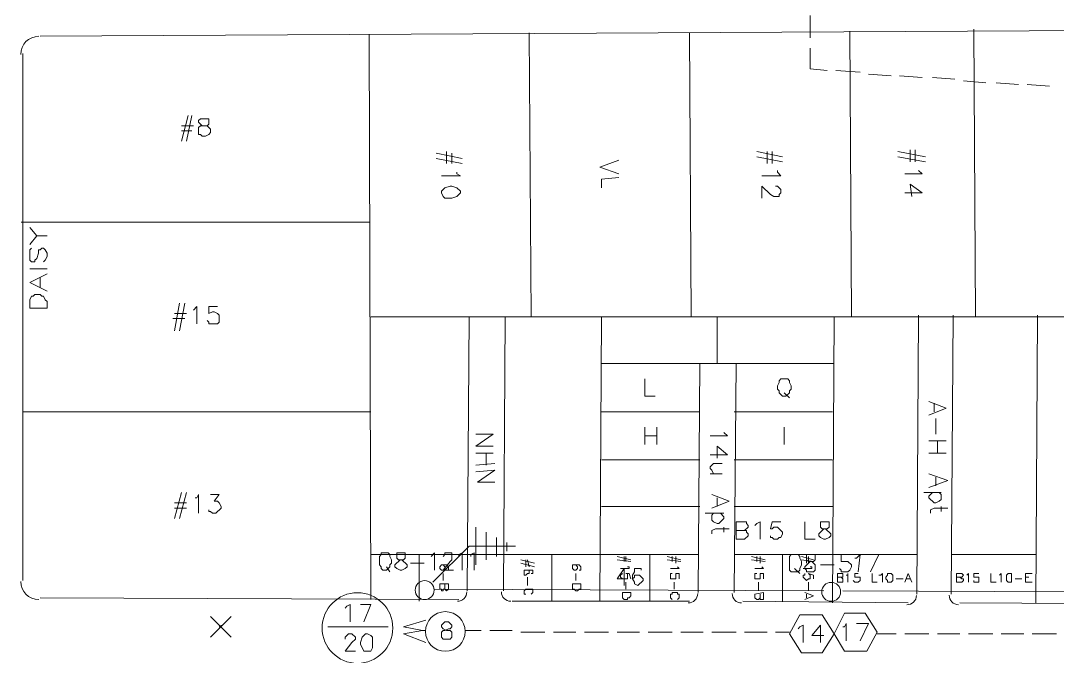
# Model space of a CAD drawing. Header units: millimetres. Extents: x 5.9 to 40.1, y 2 to 30.5.
# Drawn here: x 15.56 to 18.344, y 20.189 to 21.896 of the extents above; entities that cross this region are included whole.
import ezdxf

# ---------------------------------------------------------------- set-up
doc = ezdxf.new("R2010")
doc.units = ezdxf.units.MM
for name, color, linetype, true_color in [('PDF_S31$Cable-565', 23, 'Continuous', 0xdd8a6e), ('PDF_S31$LOTS', 254, 'Continuous', 0xdcdcdc), ('PDF_S31$ROAD', 8, 'Continuous', 0x808080), ('PDF_S31$SDU', 157, 'Continuous', 0x396472), ('PDF_S31$Symbols-EndOfLine', 15, 'Continuous', 0x954a4a), ('PDF_S31$Symbols-Ground', 12, 'Continuous', 0xb80000)]:
    doc.layers.add(name, color=color, linetype=linetype, true_color=true_color)
for name, color, linetype in [('PDF_S31$NAME-ROAD', 7, 'Continuous'), ('PDF_S31$Passives-TapOffs', 7, 'Continuous'), ('PDF_S31$POLE', 7, 'Continuous'), ('PDF_S31$STRAND', 7, 'Continuous'), ('PDF_S31$Symbols-Terminator', 7, 'Continuous')]:
    doc.layers.add(name, color=color, linetype=linetype)

msp = doc.modelspace()

# ---------------------------------------------------------------- linework, layer by layer
at = {"layer": 'PDF_S31$Cable-565', "lineweight": 13}
for points in [[(17.6801, 21.85), (17.6801, 21.9101)], [(17.7264, 21.7621), (17.6801, 21.7667), (17.6801, 21.8222)], [(17.8143, 21.7575), (17.7495, 21.7621)], [(17.8976, 21.7482), (17.8374, 21.7528)], [(17.9809, 21.7436), (17.9207, 21.7482)], [(18.0688, 21.7389), (18.0086, 21.7436)], [(18.1521, 21.7297), (18.0919, 21.7343)], [(18.24, 21.7251), (18.1798, 21.7297)], [(18.3233, 21.7204), (18.2631, 21.7251)], [(16.7964, 20.2583), (16.7547, 20.2583)], [(16.8796, 20.2583), (16.8195, 20.2583)], [(16.9676, 20.2537), (16.9028, 20.2537)], [(17.0508, 20.2537), (16.9907, 20.2537)], [(17.1388, 20.2537), (17.074, 20.2537)], [(17.222, 20.2537), (17.1619, 20.2537)], [(17.31, 20.2537), (17.2452, 20.2537)], [(17.3932, 20.2537), (17.3331, 20.2537)], [(17.4812, 20.2537), (17.4164, 20.2537)], [(17.5644, 20.2537), (17.5043, 20.2537)], [(17.6246, 20.2537), (17.5876, 20.2537)], [(17.9115, 20.249), (17.8606, 20.249)], [(17.9994, 20.249), (17.9346, 20.249)], [(18.0827, 20.249), (18.0225, 20.249)], [(18.1706, 20.249), (18.1058, 20.249)], [(18.2539, 20.249), (18.1937, 20.249)], [(18.3418, 20.249), (18.277, 20.249)]]:
    msp.add_lwpolyline(points, dxfattribs=at)
at = {"layer": 'PDF_S31$LOTS', "lineweight": 0}
for points in [[(16.4956, 21.8592), (16.5002, 20.3416)], [(16.9259, 21.8639), (16.9305, 21.1004)], [(17.3562, 21.8639), (17.3608, 21.1004)], [(17.7865, 21.8685), (17.7912, 21.1004)], [(18.1197, 21.8731), (18.1243, 21.1004)], [(16.4956, 21.3549), (15.5609, 21.3549)], [(20.9329, 21.1004), (16.5002, 21.1004)], [(17.1156, 20.337), (17.1202, 21.1004)], [(17.4303, 20.9755), (17.4303, 21.1004)], [(17.7403, 20.3323), (17.7449, 21.1004)], [(18.2863, 20.3323), (18.2909, 21.105)], [(17.7449, 20.9755), (17.1202, 20.9755)], [(16.5002, 20.8459), (15.5656, 20.8459)], [(17.384, 20.8459), (17.1202, 20.8459)], [(17.7403, 20.8459), (17.4765, 20.8459)], [(17.384, 20.7164), (17.1202, 20.7164)], [(17.7403, 20.7164), (17.4765, 20.7164)], [(17.384, 20.5914), (17.1202, 20.5914)], [(17.7403, 20.5914), (17.4765, 20.5914)], [(17.3794, 20.4619), (17.1156, 20.4619), (16.5002, 20.4619)], [(16.6298, 20.337), (16.6298, 20.4619)], [(16.9861, 20.337), (16.9861, 20.4619)], [(17.2498, 20.337), (17.2498, 20.4619)], [(17.967, 20.4619), (17.7403, 20.4619), (17.4765, 20.4619)], [(17.6061, 20.337), (17.6061, 20.4619)], [(18.2863, 20.4619), (18.0595, 20.4619)]]:
    msp.add_lwpolyline(points, dxfattribs=at)
at = {"layer": 'PDF_S31$NAME-ROAD', "lineweight": 9}
for points in [[(15.6026, 21.3179), (15.5841, 21.341)], [(15.5841, 21.2948), (15.6026, 21.3179), (15.6303, 21.3179)], [(15.6211, 21.2485), (15.6257, 21.2531), (15.6303, 21.2624), (15.6303, 21.2716), (15.6257, 21.2809), (15.6211, 21.2855), (15.6165, 21.2855), (15.6118, 21.2809), (15.6072, 21.2809), (15.6072, 21.2716), (15.6026, 21.2577), (15.598, 21.2531), (15.598, 21.2485), (15.5887, 21.2485), (15.5841, 21.2531), (15.5841, 21.2809), (15.5887, 21.2855)], [(15.6303, 21.23), (15.5841, 21.23)], [(15.6303, 21.1698), (15.5841, 21.193), (15.6303, 21.2161)], [(15.6118, 21.2068), (15.6118, 21.1791)]]:
    msp.add_lwpolyline(points, dxfattribs=at)
msp.add_lwpolyline([(15.5841, 21.1236), (15.5841, 21.1467), (15.5887, 21.1559), (15.5933, 21.1559), (15.598, 21.1606), (15.6118, 21.1606), (15.6165, 21.1559), (15.6211, 21.1559), (15.6257, 21.1467), (15.6303, 21.1421), (15.6303, 21.1236)], close=True, dxfattribs=at)
at = {"layer": 'PDF_S31$Passives-TapOffs', "lineweight": 9}
for points in [[(17.657, 20.1981), (17.6246, 20.249), (17.6524, 20.2999), (17.7125, 20.2999), (17.7449, 20.249), (17.7125, 20.1981)], [(17.7727, 20.2028), (17.7449, 20.249), (17.7727, 20.3046), (17.8282, 20.3046), (17.8606, 20.2537), (17.8328, 20.2028)], [(16.6992, 20.2814), (16.7084, 20.2814), (16.7177, 20.2722), (16.7177, 20.2676), (16.7131, 20.2629), (16.7084, 20.2629), (16.6992, 20.2583), (16.6946, 20.2583), (16.6899, 20.2537), (16.6899, 20.2398), (16.6946, 20.2352), (16.7131, 20.2352), (16.7177, 20.2398), (16.7177, 20.2537), (16.7131, 20.2583), (16.7038, 20.2583), (16.6946, 20.2629), (16.6899, 20.2676), (16.6899, 20.2722)]]:
    msp.add_lwpolyline(points, close=True, dxfattribs=at)
for points in [[(17.6477, 20.2629), (17.6524, 20.2676), (17.6616, 20.2722), (17.6616, 20.2259)], [(17.7171, 20.2444), (17.6847, 20.2444), (17.7079, 20.2722), (17.7079, 20.2259)], [(17.768, 20.2676), (17.7727, 20.2676), (17.7773, 20.2768), (17.7773, 20.2305)], [(17.805, 20.2768), (17.8374, 20.2768), (17.8143, 20.2305)]]:
    msp.add_lwpolyline(points, dxfattribs=at)
msp.add_circle((16.7003, 20.2556), 0.0532, dxfattribs=at)
at = {"layer": 'PDF_S31$POLE', "lineweight": 0}
for points in [[(16.528, 20.4665), (16.5465, 20.4665), (16.5511, 20.4619), (16.5511, 20.4573), (16.5557, 20.448), (16.5557, 20.4388), (16.5511, 20.4341), (16.5511, 20.4295), (16.5419, 20.4202), (16.5326, 20.4202), (16.528, 20.4249), (16.528, 20.4295), (16.5234, 20.4341), (16.5234, 20.4573), (16.528, 20.4619)], [(16.5696, 20.4665), (16.5928, 20.4665), (16.5928, 20.4526), (16.5881, 20.448), (16.5789, 20.448), (16.565, 20.4341), (16.565, 20.4295), (16.5696, 20.4249), (16.5789, 20.4202), (16.5835, 20.4202), (16.5928, 20.4249), (16.5974, 20.4295), (16.5974, 20.4341), (16.5835, 20.448), (16.5743, 20.448), (16.5696, 20.4526)], [(17.6292, 20.4619), (17.6477, 20.4619), (17.6524, 20.4573), (17.6524, 20.4526), (17.657, 20.4434), (17.657, 20.4341), (17.6524, 20.4249), (17.6524, 20.4202), (17.6477, 20.4156), (17.6292, 20.4156), (17.6246, 20.4202), (17.6246, 20.4573)], [(17.6709, 20.4619), (17.694, 20.4619), (17.694, 20.448), (17.6894, 20.4434), (17.6801, 20.4434), (17.6662, 20.4295), (17.6662, 20.4249), (17.6709, 20.4202), (17.6709, 20.4156), (17.6894, 20.4156), (17.694, 20.4202), (17.694, 20.4341), (17.6847, 20.4434), (17.6755, 20.4434), (17.6709, 20.448)]]:
    msp.add_lwpolyline(points, close=True, dxfattribs=at)
for points in [[(16.6622, 20.4573), (16.6714, 20.4665), (16.6714, 20.4202)], [(16.7223, 20.4202), (16.6946, 20.4202), (16.7131, 20.4434), (16.7177, 20.448), (16.7177, 20.4665), (16.6992, 20.4665), (16.6992, 20.4619), (16.6946, 20.4573)], [(16.7362, 20.4573), (16.7362, 20.4619), (16.7455, 20.4665), (16.7455, 20.4202)], [(16.7686, 20.4573), (16.7686, 20.4619), (16.7778, 20.4665), (16.7778, 20.4202)], [(16.6437, 20.4388), (16.6066, 20.4388)], [(17.7588, 20.4249), (17.7634, 20.4202), (17.7634, 20.4156), (17.7819, 20.4156), (17.7865, 20.4202), (17.7912, 20.4295), (17.7912, 20.4341), (17.7819, 20.4434), (17.7634, 20.4434), (17.7634, 20.4619), (17.7865, 20.4619)], [(17.8004, 20.4526), (17.805, 20.4526), (17.8143, 20.4619), (17.8097, 20.4156)], [(17.8328, 20.4619), (17.8652, 20.4619), (17.8421, 20.4156)], [(16.5511, 20.4156), (16.5419, 20.4295)], [(17.6524, 20.411), (17.6385, 20.4249)], [(17.7449, 20.4341), (17.7079, 20.4341)]]:
    msp.add_lwpolyline(points, dxfattribs=at)
for centre in [(16.6448, 20.3666), (17.7368, 20.362)]:
    msp.add_circle(centre, 0.0254, dxfattribs=at)
at = {"layer": 'PDF_S31$ROAD', "lineweight": 0}
for points in [[(21.5899, 21.887), (15.6118, 21.8546)], [(15.5656, 20.3925), (15.5656, 21.8083)], [(16.7593, 20.3647), (16.764, 21.1004)], [(16.8565, 20.3647), (16.8611, 21.1004)], [(17.967, 20.3555), (17.9716, 21.105)], [(18.0595, 20.3555), (18.0642, 21.105)], [(17.3794, 20.3601), (17.384, 20.9755)], [(17.4765, 20.3601), (17.4812, 20.9755)], [(16.7362, 20.3416), (15.6118, 20.3462)], [(17.3562, 20.337), (16.8796, 20.337)], [(17.9439, 20.3323), (17.4997, 20.337)], [(21.5853, 20.3138), (18.0827, 20.3323)]]:
    msp.add_lwpolyline(points, dxfattribs=at)
for centre, radius, start, end in [((15.6083, 21.8057), 0.0486, 90.3131, 180.0439), ((15.6083, 20.3898), 0.0486, 180.044, 269.6869), ((16.7327, 20.362), 0.0254, 269.6869, 359.6868), ((16.8762, 20.362), 0.0254, 179.6869, 269.6868), ((17.3528, 20.3574), 0.0254, 269.6869, 359.6868), ((17.4962, 20.3574), 0.0254, 179.6869, 269.6868), ((17.9404, 20.3527), 0.0254, 269.6869, 359.6868), ((18.0792, 20.3527), 0.0254, 179.6869, 269.6868)]:
    msp.add_arc(centre, radius, start, end, dxfattribs=at)
at = {"layer": 'PDF_S31$SDU', "lineweight": 0}
for points in [[(15.9913, 21.5724), (16.0098, 21.6418)], [(16.0051, 21.5724), (16.019, 21.6418)], [(16.0236, 21.614), (15.9913, 21.614)], [(16.0607, 21.614), (16.0468, 21.614)], [(16.019, 21.6001), (15.9913, 21.6001)], [(16.6761, 21.54), (16.7455, 21.5261)], [(16.6761, 21.5261), (16.7455, 21.5122)], [(16.7038, 21.5122), (16.7038, 21.5446)], [(16.7177, 21.5122), (16.7177, 21.54)], [(17.5367, 21.5446), (17.6061, 21.5307)], [(17.5367, 21.5307), (17.6061, 21.5168)], [(17.5644, 21.5122), (17.5644, 21.5446)], [(17.5783, 21.5122), (17.5783, 21.5446)], [(17.9161, 21.5446), (17.9901, 21.5307)], [(17.9161, 21.5307), (17.9901, 21.5168)], [(17.9485, 21.5168), (17.9485, 21.5492)], [(17.9624, 21.5168), (17.9624, 21.5492)], [(17.1665, 21.4845), (17.1156, 21.503), (17.1665, 21.5215)], [(16.7316, 21.4891), (16.7316, 21.4845), (16.7408, 21.4798), (16.6899, 21.4798)], [(17.1202, 21.4474), (17.1202, 21.4706), (17.1665, 21.4752)], [(17.5922, 21.4937), (17.5922, 21.4891), (17.6015, 21.4798), (17.5506, 21.4798)], [(17.9716, 21.4937), (17.9809, 21.4845), (17.9346, 21.4845)], [(17.5876, 21.4521), (17.5922, 21.4521), (17.6015, 21.4428), (17.6015, 21.4336), (17.5968, 21.4289), (17.5968, 21.4243), (17.5829, 21.4243), (17.5737, 21.4289), (17.5506, 21.4521), (17.5506, 21.4197)], [(17.9531, 21.4243), (17.9485, 21.4567), (17.9809, 21.4336), (17.9346, 21.4336)], [(15.9727, 21.0634), (15.9866, 21.1374)], [(15.9866, 21.0634), (16.0005, 21.1374)], [(16.0051, 21.1097), (15.9727, 21.1097)], [(16.0236, 21.1189), (16.0329, 21.1282), (16.0329, 21.0819)], [(16.0607, 21.0912), (16.0653, 21.0865), (16.0653, 21.0819), (16.0884, 21.0819), (16.093, 21.0865), (16.093, 21.105), (16.0884, 21.1097), (16.0792, 21.1143), (16.0745, 21.1143), (16.0653, 21.1097), (16.0653, 21.1282), (16.0884, 21.1282)], [(16.0005, 21.0958), (15.9681, 21.0958)], [(17.2637, 20.8876), (17.2359, 20.8876), (17.2359, 20.9338)], [(17.6246, 20.8829), (17.6107, 20.8968)], [(17.9994, 20.8737), (18.0456, 20.8552), (17.9994, 20.8367)], [(18.0133, 20.8459), (18.0133, 20.8691)], [(18.0179, 20.7858), (18.0179, 20.8274)], [(17.2359, 20.758), (17.2359, 20.8043)], [(17.2683, 20.758), (17.2683, 20.8043)], [(17.6107, 20.758), (17.6107, 20.8043)], [(16.7825, 20.7858), (16.8287, 20.7858), (16.7825, 20.7534), (16.8287, 20.7534)], [(17.2683, 20.7812), (17.2359, 20.7812)], [(17.4488, 20.7904), (17.458, 20.7812), (17.4117, 20.7812)], [(17.4303, 20.721), (17.4303, 20.7534), (17.458, 20.7303), (17.4117, 20.7303)], [(17.9994, 20.7673), (18.0456, 20.7673)], [(18.0225, 20.7349), (18.0225, 20.7673)], [(16.7825, 20.7349), (16.8287, 20.7349)], [(16.8102, 20.7025), (16.8102, 20.7349)], [(17.9994, 20.7349), (18.0456, 20.7349)], [(16.7825, 20.7025), (16.8334, 20.7071)], [(16.7825, 20.684), (16.8334, 20.6886), (16.7871, 20.6562), (16.8334, 20.6562)], [(17.421, 20.6794), (17.4164, 20.6886), (17.4117, 20.6932), (17.4117, 20.6979), (17.421, 20.7071), (17.4441, 20.7071)], [(17.4117, 20.6794), (17.4441, 20.6794)], [(17.9994, 20.6794), (18.0503, 20.6608), (17.9994, 20.6423)], [(18.0179, 20.647), (18.0179, 20.6701)], [(15.9727, 20.5591), (15.9913, 20.6285)], [(15.9866, 20.5591), (16.0051, 20.6285)], [(16.0283, 20.6146), (16.0329, 20.6146), (16.0375, 20.6238), (16.0375, 20.5729)], [(16.0699, 20.6238), (16.093, 20.6238), (16.0792, 20.6053), (16.0884, 20.6053), (16.093, 20.6007), (16.0977, 20.5914), (16.0977, 20.5868), (16.0838, 20.5729), (16.0745, 20.5729), (16.0699, 20.5776), (16.0653, 20.5776), (16.0653, 20.5822)], [(17.4164, 20.6238), (17.4626, 20.6053), (17.4164, 20.5868)], [(17.4303, 20.5914), (17.4303, 20.6146)], [(17.9855, 20.6285), (18.0318, 20.6285)], [(18.0271, 20.6285), (18.0318, 20.6238), (18.0318, 20.61), (18.0271, 20.6053), (18.0179, 20.6007), (18.0133, 20.6007), (17.9994, 20.6146), (17.9994, 20.6192), (18.0086, 20.6285)], [(16.0051, 20.6007), (15.9727, 20.6007)], [(16.0051, 20.5868), (15.9727, 20.5868)], [(18.004, 20.5729), (18.004, 20.5822), (18.0133, 20.5868), (18.0503, 20.5868)], [(18.0318, 20.5776), (18.0318, 20.5914)], [(17.3979, 20.5729), (17.4488, 20.5729)], [(17.4395, 20.5729), (17.4488, 20.5637), (17.4488, 20.5591), (17.4349, 20.5452), (17.4303, 20.5452), (17.421, 20.5498), (17.4164, 20.5544), (17.4164, 20.5683), (17.421, 20.5729)], [(17.5043, 20.5267), (17.5089, 20.5267), (17.5089, 20.522), (17.5135, 20.5174), (17.5135, 20.5128), (17.5043, 20.5035), (17.4812, 20.5035), (17.4812, 20.5498), (17.5089, 20.5498), (17.5089, 20.5452), (17.5135, 20.5405), (17.5135, 20.5359), (17.5043, 20.5267), (17.4812, 20.5267)], [(17.532, 20.5405), (17.5367, 20.5452), (17.5459, 20.5498), (17.5459, 20.5035)], [(17.5737, 20.5128), (17.5737, 20.5082), (17.5783, 20.5082), (17.5829, 20.5035), (17.5922, 20.5035), (17.5968, 20.5082), (17.6015, 20.5082), (17.6061, 20.5174), (17.6061, 20.522), (17.5922, 20.5359), (17.5829, 20.5359), (17.5783, 20.5313), (17.5737, 20.5313), (17.5783, 20.5498), (17.6015, 20.5498)], [(17.694, 20.5035), (17.6662, 20.5035), (17.6662, 20.5498)], [(17.4164, 20.5174), (17.4164, 20.5267), (17.4256, 20.5313), (17.4626, 20.5313)], [(17.4488, 20.522), (17.4488, 20.5359)], [(16.9028, 20.448), (16.9398, 20.4388)], [(16.9028, 20.4388), (16.9398, 20.4295)], [(16.9167, 20.4295), (16.9167, 20.448)], [(16.9259, 20.4295), (16.9213, 20.448)], [(17.1619, 20.4573), (17.1989, 20.448)], [(17.1619, 20.448), (17.1989, 20.4434)], [(17.1804, 20.4434), (17.1804, 20.4573)], [(17.185, 20.4434), (17.185, 20.4573)], [(17.2961, 20.4573), (17.3331, 20.448)], [(17.2961, 20.448), (17.3331, 20.4434)], [(17.31, 20.4434), (17.31, 20.4573)], [(17.3192, 20.4388), (17.3192, 20.4573)], [(17.5228, 20.4573), (17.5598, 20.448)], [(17.5228, 20.448), (17.5598, 20.4434)], [(17.5367, 20.4434), (17.5367, 20.4573)], [(17.5459, 20.4388), (17.5459, 20.4573)], [(17.657, 20.4573), (17.6894, 20.448)], [(17.657, 20.448), (17.6894, 20.4434)], [(17.6709, 20.4388), (17.6709, 20.4573)], [(17.6755, 20.4388), (17.6755, 20.4573)], [(16.6946, 20.4341), (16.7038, 20.4341), (16.7084, 20.4295), (16.7084, 20.4202), (16.7038, 20.4202)], [(16.6946, 20.3925), (16.6946, 20.411)], [(16.9167, 20.4202), (16.9259, 20.4202), (16.9167, 20.4202), (16.912, 20.4202), (16.912, 20.4064), (16.9167, 20.4064), (16.9213, 20.411), (16.9259, 20.411), (16.9259, 20.4202), (16.9352, 20.4202), (16.9352, 20.411), (16.9305, 20.411)], [(17.0508, 20.4341), (17.0416, 20.4341), (17.0416, 20.4249), (17.0462, 20.4202), (17.0508, 20.4202), (17.0555, 20.4249), (17.0555, 20.4295), (17.0508, 20.4341), (17.0601, 20.4341), (17.0647, 20.4295), (17.0647, 20.4202), (17.0601, 20.4202)], [(17.0508, 20.3925), (17.0508, 20.411)], [(17.1896, 20.4295), (17.1943, 20.4295), (17.1943, 20.4249), (17.1711, 20.4249)], [(17.1758, 20.411), (17.1711, 20.4064), (17.1711, 20.4017), (17.1758, 20.3971), (17.1896, 20.3971), (17.1896, 20.411), (17.185, 20.411), (17.1943, 20.411), (17.1989, 20.3971)], [(17.3238, 20.4295), (17.3285, 20.4249), (17.3053, 20.4249)], [(17.31, 20.411), (17.3053, 20.411), (17.3053, 20.3971), (17.3192, 20.3971), (17.3192, 20.411), (17.3285, 20.411), (17.3285, 20.3971)], [(17.5506, 20.4295), (17.5552, 20.4249), (17.532, 20.4249)], [(17.5367, 20.411), (17.532, 20.411), (17.532, 20.3971), (17.5459, 20.3971), (17.5459, 20.411), (17.5552, 20.411), (17.5552, 20.3971)], [(17.6801, 20.4295), (17.6847, 20.4295), (17.6847, 20.4249), (17.6616, 20.4249)], [(17.6662, 20.411), (17.6662, 20.4064), (17.6616, 20.4064), (17.6616, 20.4017), (17.6709, 20.3925), (17.6755, 20.3971), (17.6801, 20.3971), (17.6801, 20.4064), (17.6755, 20.411), (17.6894, 20.4064), (17.6894, 20.3971)], [(17.7634, 20.4017), (17.768, 20.3971), (17.768, 20.3879), (17.7541, 20.3879), (17.7541, 20.411), (17.768, 20.411), (17.768, 20.4017), (17.7541, 20.4017)], [(17.7819, 20.3879), (17.7819, 20.411), (17.7819, 20.4064), (17.7773, 20.4064)], [(17.7958, 20.3925), (17.8004, 20.3879), (17.8097, 20.3879), (17.8143, 20.3925), (17.8143, 20.4017), (17.8004, 20.4017), (17.8004, 20.411), (17.8097, 20.411)], [(17.8606, 20.3879), (17.8467, 20.3879), (17.8467, 20.411)], [(17.8652, 20.4064), (17.8698, 20.4064), (17.8744, 20.411), (17.8744, 20.3879)], [(17.9346, 20.3879), (17.9439, 20.411), (17.9531, 20.3879)], [(18.0827, 20.4017), (18.0873, 20.3971), (18.0919, 20.3971), (18.0919, 20.3925), (18.0873, 20.3879), (18.0734, 20.3879), (18.0734, 20.411), (18.0873, 20.411), (18.0919, 20.4064), (18.0873, 20.4017), (18.0734, 20.4017)], [(18.1012, 20.4064), (18.1058, 20.411), (18.1058, 20.3879)], [(18.1197, 20.3925), (18.1197, 20.3879), (18.1336, 20.3879), (18.1336, 20.4017), (18.1197, 20.4017), (18.1197, 20.411), (18.1336, 20.411)], [(18.1798, 20.3879), (18.1659, 20.3879), (18.1659, 20.411)], [(18.1891, 20.4064), (18.1937, 20.411), (18.1937, 20.3879)], [(18.277, 20.3879), (18.2585, 20.3879), (18.2585, 20.411), (18.277, 20.411)], [(16.6992, 20.374), (16.6992, 20.3693), (16.6946, 20.3693), (16.6946, 20.3647), (16.6899, 20.3647), (16.6899, 20.3693), (16.6853, 20.3693), (16.6853, 20.3832), (16.7084, 20.3832), (16.7084, 20.3693), (16.7038, 20.3647), (16.6992, 20.3693), (16.6992, 20.3832)], [(16.9213, 20.3786), (16.9213, 20.4017)], [(17.185, 20.3693), (17.185, 20.3879)], [(17.3146, 20.3693), (17.3146, 20.3879)], [(17.5413, 20.3647), (17.5413, 20.3879)], [(17.6755, 20.3647), (17.6755, 20.3879)], [(17.93, 20.3971), (17.9115, 20.3971)], [(17.9485, 20.3971), (17.9392, 20.3971)], [(18.2492, 20.3971), (18.2307, 20.3971)], [(18.2677, 20.4017), (18.2585, 20.4017)], [(16.9167, 20.3555), (16.912, 20.3555), (16.912, 20.3647), (16.9167, 20.3693), (16.9352, 20.3693), (16.9352, 20.3601), (16.9305, 20.3555)], [(17.31, 20.3416), (17.3053, 20.3462), (17.3053, 20.3555), (17.31, 20.3555), (17.31, 20.3601), (17.3238, 20.3601), (17.3238, 20.3555), (17.3285, 20.3555), (17.3285, 20.3462), (17.3238, 20.3416)], [(17.5459, 20.3462), (17.5413, 20.3416), (17.5367, 20.3416), (17.532, 20.3462), (17.532, 20.3555), (17.5552, 20.3601), (17.5552, 20.3416), (17.5459, 20.3416), (17.5459, 20.3555)], [(17.6662, 20.3601), (17.6894, 20.3508), (17.6662, 20.3416)], [(17.6709, 20.3462), (17.6709, 20.3555)]]:
    msp.add_lwpolyline(points, dxfattribs=at)
for points in [[(16.0422, 21.6325), (16.0653, 21.6325), (16.0653, 21.6186), (16.0607, 21.614), (16.0699, 21.6048), (16.0699, 21.5955), (16.0653, 21.5909), (16.056, 21.5863), (16.0468, 21.5863), (16.0422, 21.5909), (16.0375, 21.5909), (16.0375, 21.6094), (16.0422, 21.614), (16.0468, 21.614), (16.0375, 21.6233), (16.0375, 21.6279)], [(16.7408, 21.4382), (16.7408, 21.4336), (16.7316, 21.4243), (16.7177, 21.4197), (16.6992, 21.4197), (16.6946, 21.4243), (16.6899, 21.4336), (16.6899, 21.4382), (16.6992, 21.4474), (16.7131, 21.4521), (16.7177, 21.4521), (16.7316, 21.4474)], [(17.6015, 20.9338), (17.62, 20.9338), (17.6246, 20.9292), (17.6246, 20.9246), (17.6292, 20.9153), (17.6292, 20.9061), (17.6246, 20.9015), (17.6246, 20.8968), (17.6153, 20.8876), (17.6061, 20.8876), (17.5968, 20.8968), (17.5968, 20.9015), (17.5922, 20.9061), (17.5922, 20.9153), (17.5968, 20.9246), (17.5968, 20.9292)], [(17.7079, 20.5498), (17.731, 20.5498), (17.731, 20.5359), (17.7264, 20.5313), (17.7171, 20.5313), (17.7032, 20.5174), (17.7032, 20.5128), (17.7079, 20.5082), (17.7171, 20.5035), (17.7218, 20.5035), (17.731, 20.5082), (17.7356, 20.5128), (17.7356, 20.5174), (17.7218, 20.5313), (17.7125, 20.5313), (17.7079, 20.5359)], [(16.6992, 20.4295), (16.6992, 20.4249), (16.6946, 20.4202), (16.6899, 20.4202), (16.6853, 20.4249), (16.6853, 20.4295), (16.6899, 20.4341), (16.6946, 20.4341)], [(17.8883, 20.411), (17.8976, 20.411), (17.9022, 20.4064), (17.9022, 20.3925), (17.8976, 20.3879), (17.8883, 20.3879), (17.8883, 20.3925), (17.8837, 20.3971), (17.8837, 20.4017), (17.8883, 20.4064)], [(18.2122, 20.411), (18.2215, 20.411), (18.2215, 20.3879), (18.2122, 20.3879), (18.2076, 20.3925), (18.2076, 20.4064)], [(17.0647, 20.3832), (17.0647, 20.3693), (17.0601, 20.3693), (17.0555, 20.3647), (17.0508, 20.3647), (17.0462, 20.3693), (17.0416, 20.3693), (17.0416, 20.3832)], [(17.1989, 20.3601), (17.1989, 20.3508), (17.1943, 20.3462), (17.1896, 20.3462), (17.1896, 20.3416), (17.1804, 20.3416), (17.1758, 20.3462), (17.1758, 20.3601)]]:
    msp.add_lwpolyline(points, close=True, dxfattribs=at)
at = {"layer": 'PDF_S31$STRAND', "lineweight": 0}
for points in [[(17.1896, 20.3971), (17.1619, 20.3971), (17.1804, 20.4249), (17.1804, 20.3786)], [(17.2035, 20.3971), (17.2035, 20.4064), (17.2082, 20.4156), (17.2082, 20.4249), (17.2267, 20.4249), (17.2267, 20.4202)]]:
    msp.add_lwpolyline(points, dxfattribs=at)
msp.add_lwpolyline([(17.2082, 20.4017), (17.2082, 20.4064), (17.222, 20.4064), (17.2313, 20.3971), (17.2313, 20.3925), (17.2174, 20.3786), (17.2082, 20.3832), (17.2082, 20.3879), (17.2035, 20.3971)], close=True, dxfattribs=at)
at = {"layer": 'PDF_S31$STRAND', "color": 254, "lineweight": 0, "true_color": 0xdcdcdc}
for points in [[(16.6714, 20.3693), (17.7171, 20.3647)], [(17.768, 20.3647), (18.786, 20.3601)], [(16.0699, 20.2398), (16.1254, 20.2953)], [(16.1254, 20.2398), (16.0699, 20.2953)], [(16.0977, 20.2722), (16.0977, 20.2676), (16.093, 20.2676), (16.0977, 20.2676)]]:
    msp.add_lwpolyline(points, dxfattribs=at)
at = {"layer": 'PDF_S31$Symbols-EndOfLine', "lineweight": 0}
for points in [[(16.4308, 20.3185), (16.4354, 20.3231), (16.4447, 20.3277), (16.4447, 20.2814)], [(16.4725, 20.3277), (16.5002, 20.3277), (16.4817, 20.2814)], [(16.5465, 20.2676), (16.3845, 20.2676)], [(16.4308, 20.2352), (16.4308, 20.2398), (16.4401, 20.249), (16.4493, 20.249), (16.4586, 20.2398), (16.4586, 20.2352), (16.4493, 20.2259), (16.4308, 20.2028), (16.4586, 20.2028)]]:
    msp.add_lwpolyline(points, dxfattribs=at)
msp.add_lwpolyline([(16.4863, 20.249), (16.491, 20.249), (16.5002, 20.2444), (16.5049, 20.2398), (16.5049, 20.212), (16.5002, 20.2028), (16.4817, 20.2028), (16.4725, 20.2213), (16.4725, 20.2259), (16.4771, 20.2398)], close=True, dxfattribs=at)
msp.add_circle((16.4643, 20.2648), 0.0949, dxfattribs=at)
at = {"layer": 'PDF_S31$Symbols-Ground', "lineweight": 0}
for points in [[(16.7825, 20.4341), (16.7825, 20.5359)], [(16.8102, 20.448), (16.8102, 20.522)], [(16.838, 20.4573), (16.838, 20.5082)], [(16.8658, 20.4711), (16.8658, 20.4943)], [(16.8889, 20.485), (16.764, 20.485), (16.6668, 20.3879)]]:
    msp.add_lwpolyline(points, dxfattribs=at)
at = {"layer": 'PDF_S31$Symbols-Terminator', "lineweight": 9}
for points in [[(16.6483, 20.2583), (16.639, 20.2583), (16.5881, 20.2676), (16.6483, 20.2861)], [(16.6483, 20.2259), (16.5881, 20.249), (16.639, 20.2583)]]:
    msp.add_lwpolyline(points, dxfattribs=at)

doc.saveas('drawing.dxf')
